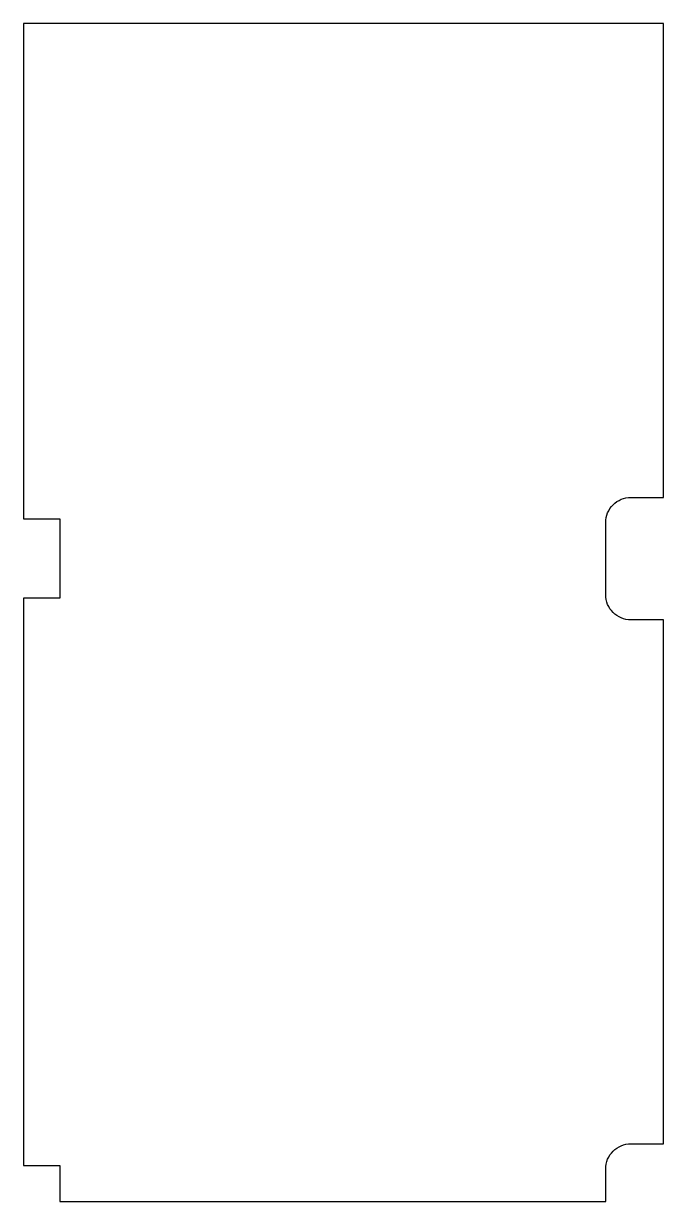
# Model space of a CAD drawing. Header units: millimetres. Extents: x -307 to -129, y -329 to -1.
import ezdxf

# ---------------------------------------------------------------- set-up
doc = ezdxf.new("R2010")
doc.units = ezdxf.units.MM
doc.layers.get('0').update_dxf_attribs({"linetype": 'CONTINUOUS'})

msp = doc.modelspace()

# ---------------------------------------------------------------- linework, layer by layer
msp.add_lwpolyline([(-129, -132.95), (-129, -1), (-307, -1), (-307, -138.95), (-296.95, -138.95), (-296.95, -161.05), (-307, -161.05), (-307, -318.95), (-296.95, -318.95), (-296.95, -329), (-145.05, -329), (-145.05, -319.95, -0.414214), (-138.05, -312.95), (-129, -312.95), (-129, -167.05), (-138.05, -167.05, -0.414214), (-145.05, -160.05), (-145.05, -139.95, -0.414214), (-138.05, -132.95)], format="xyb", close=True)

doc.saveas('drawing.dxf')
